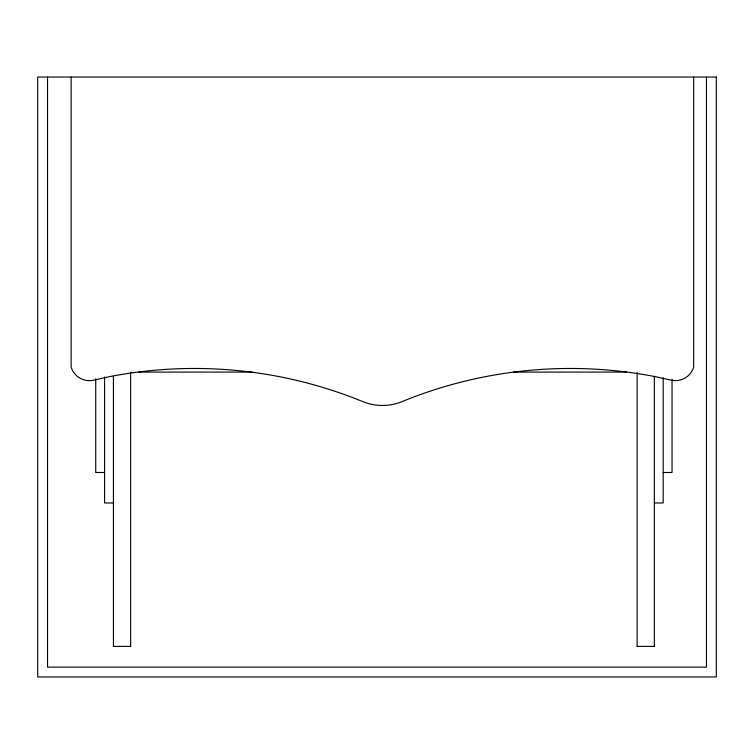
<?xml version="1.0" encoding="UTF-8"?>
<svg xmlns="http://www.w3.org/2000/svg" width="754" height="754" viewBox="0 0 754 754"><rect width="100%" height="100%" fill="white"/><g stroke="black" fill="none" stroke-linecap="round" stroke-linejoin="round"><path stroke-width="1.13" d="M138.887 372.08L251.959 372.08M513.455 372.08L626.527 372.08M104.58 472.504L95.73 472.504L95.73 378.819M663.19 472.504L672.04 472.504L672.04 379.092M113.43 502.975L104.58 502.975L104.58 376.962M654.34 502.975L663.19 502.975L663.19 377.707M113.43 646.376L130.64 646.376M637.13 646.376L654.34 646.376M706.47 77.04L706.47 667.13L47.53 667.13L47.53 77.04M693.68 77.04L693.68 367.17A19.123 19.123 0 0 1 671.23 380.195L655.98 376.783A444.332 444.332 0 0 0 402.08 401.59A51.922 51.922 0 0 1 362.74 401.59A444.332 444.332 0 0 0 108.84 376.783L93.59 380.195A19.123 19.123 0 0 1 71.14 367.17L71.14 77.04M654.34 376.321L654.34 646.442M637.13 372.278L637.13 646.442M130.64 372.278L130.64 646.442M113.43 376.321L113.43 646.442M716.3 77.04L37.7 77.04L37.7 676.96L716.3 676.96L716.3 77.04"/></g></svg>
